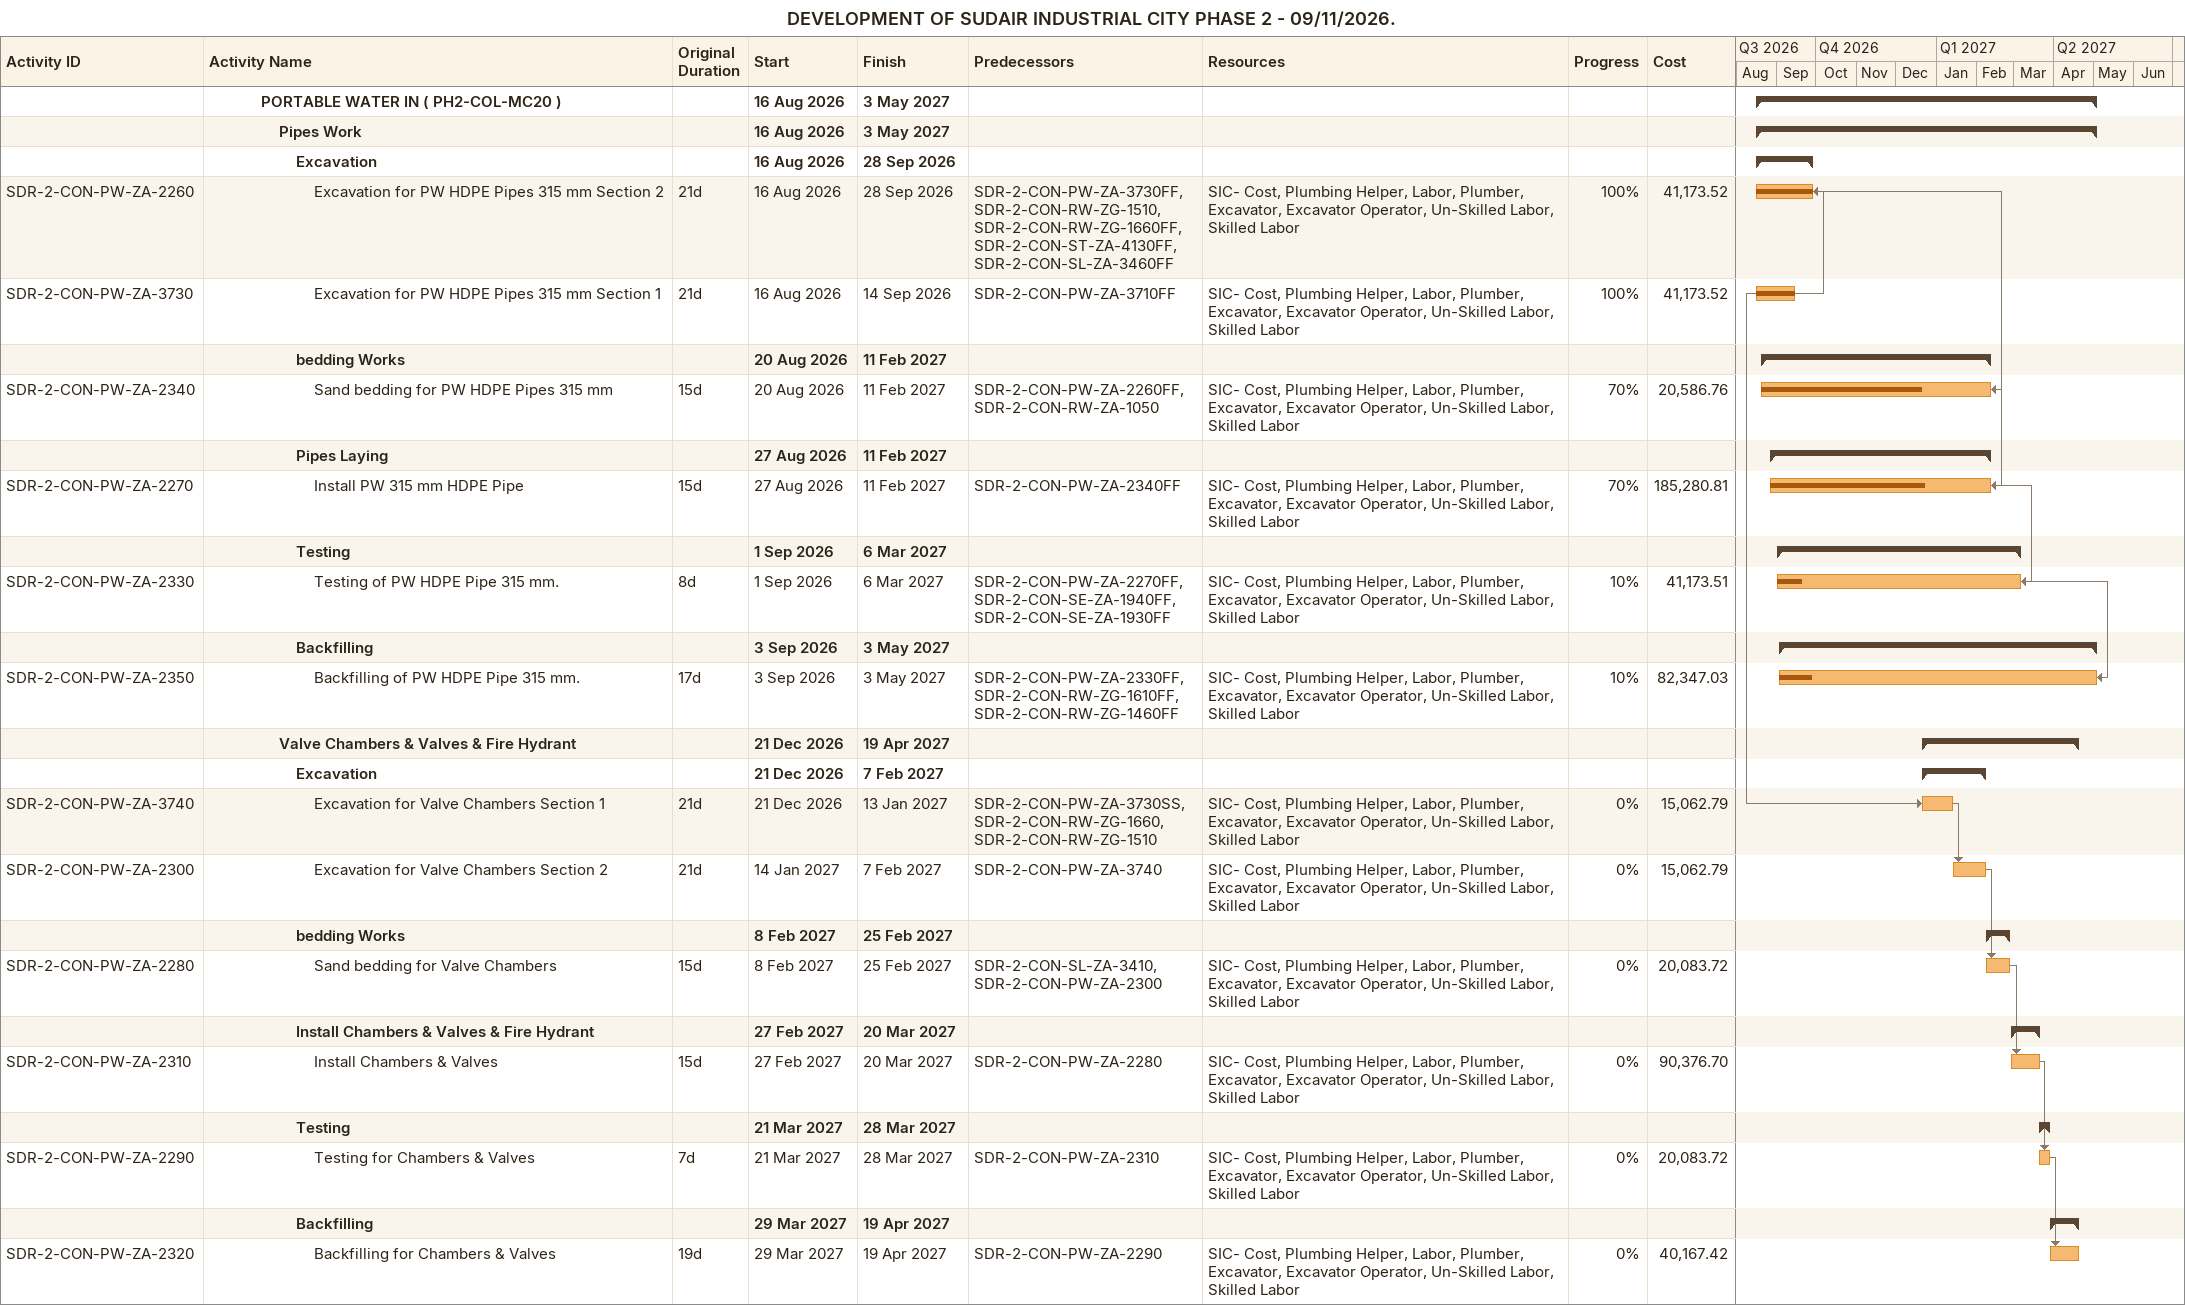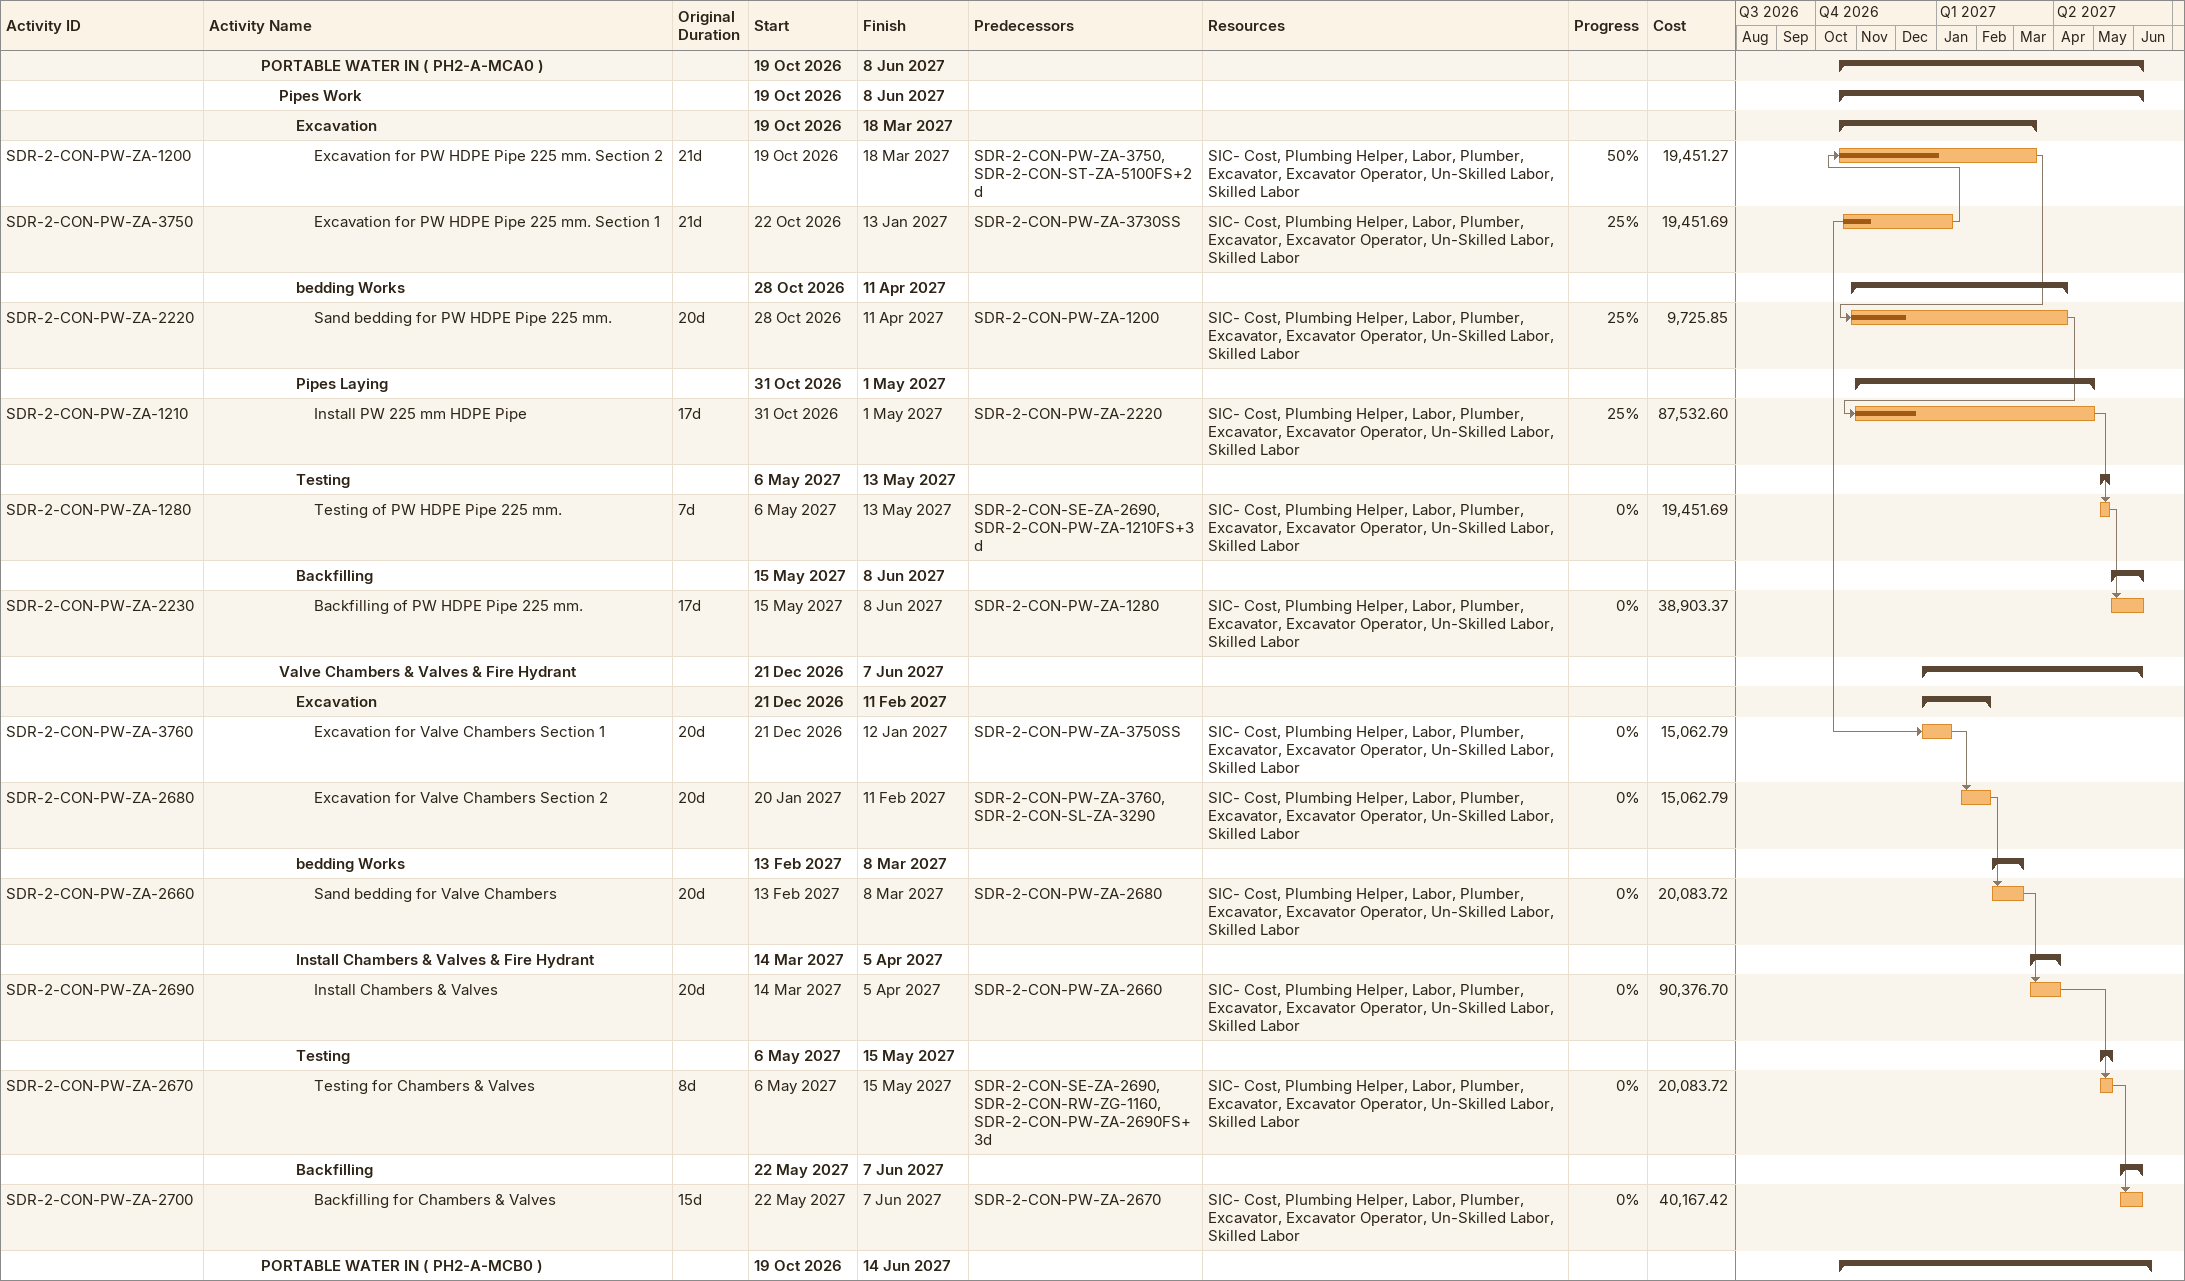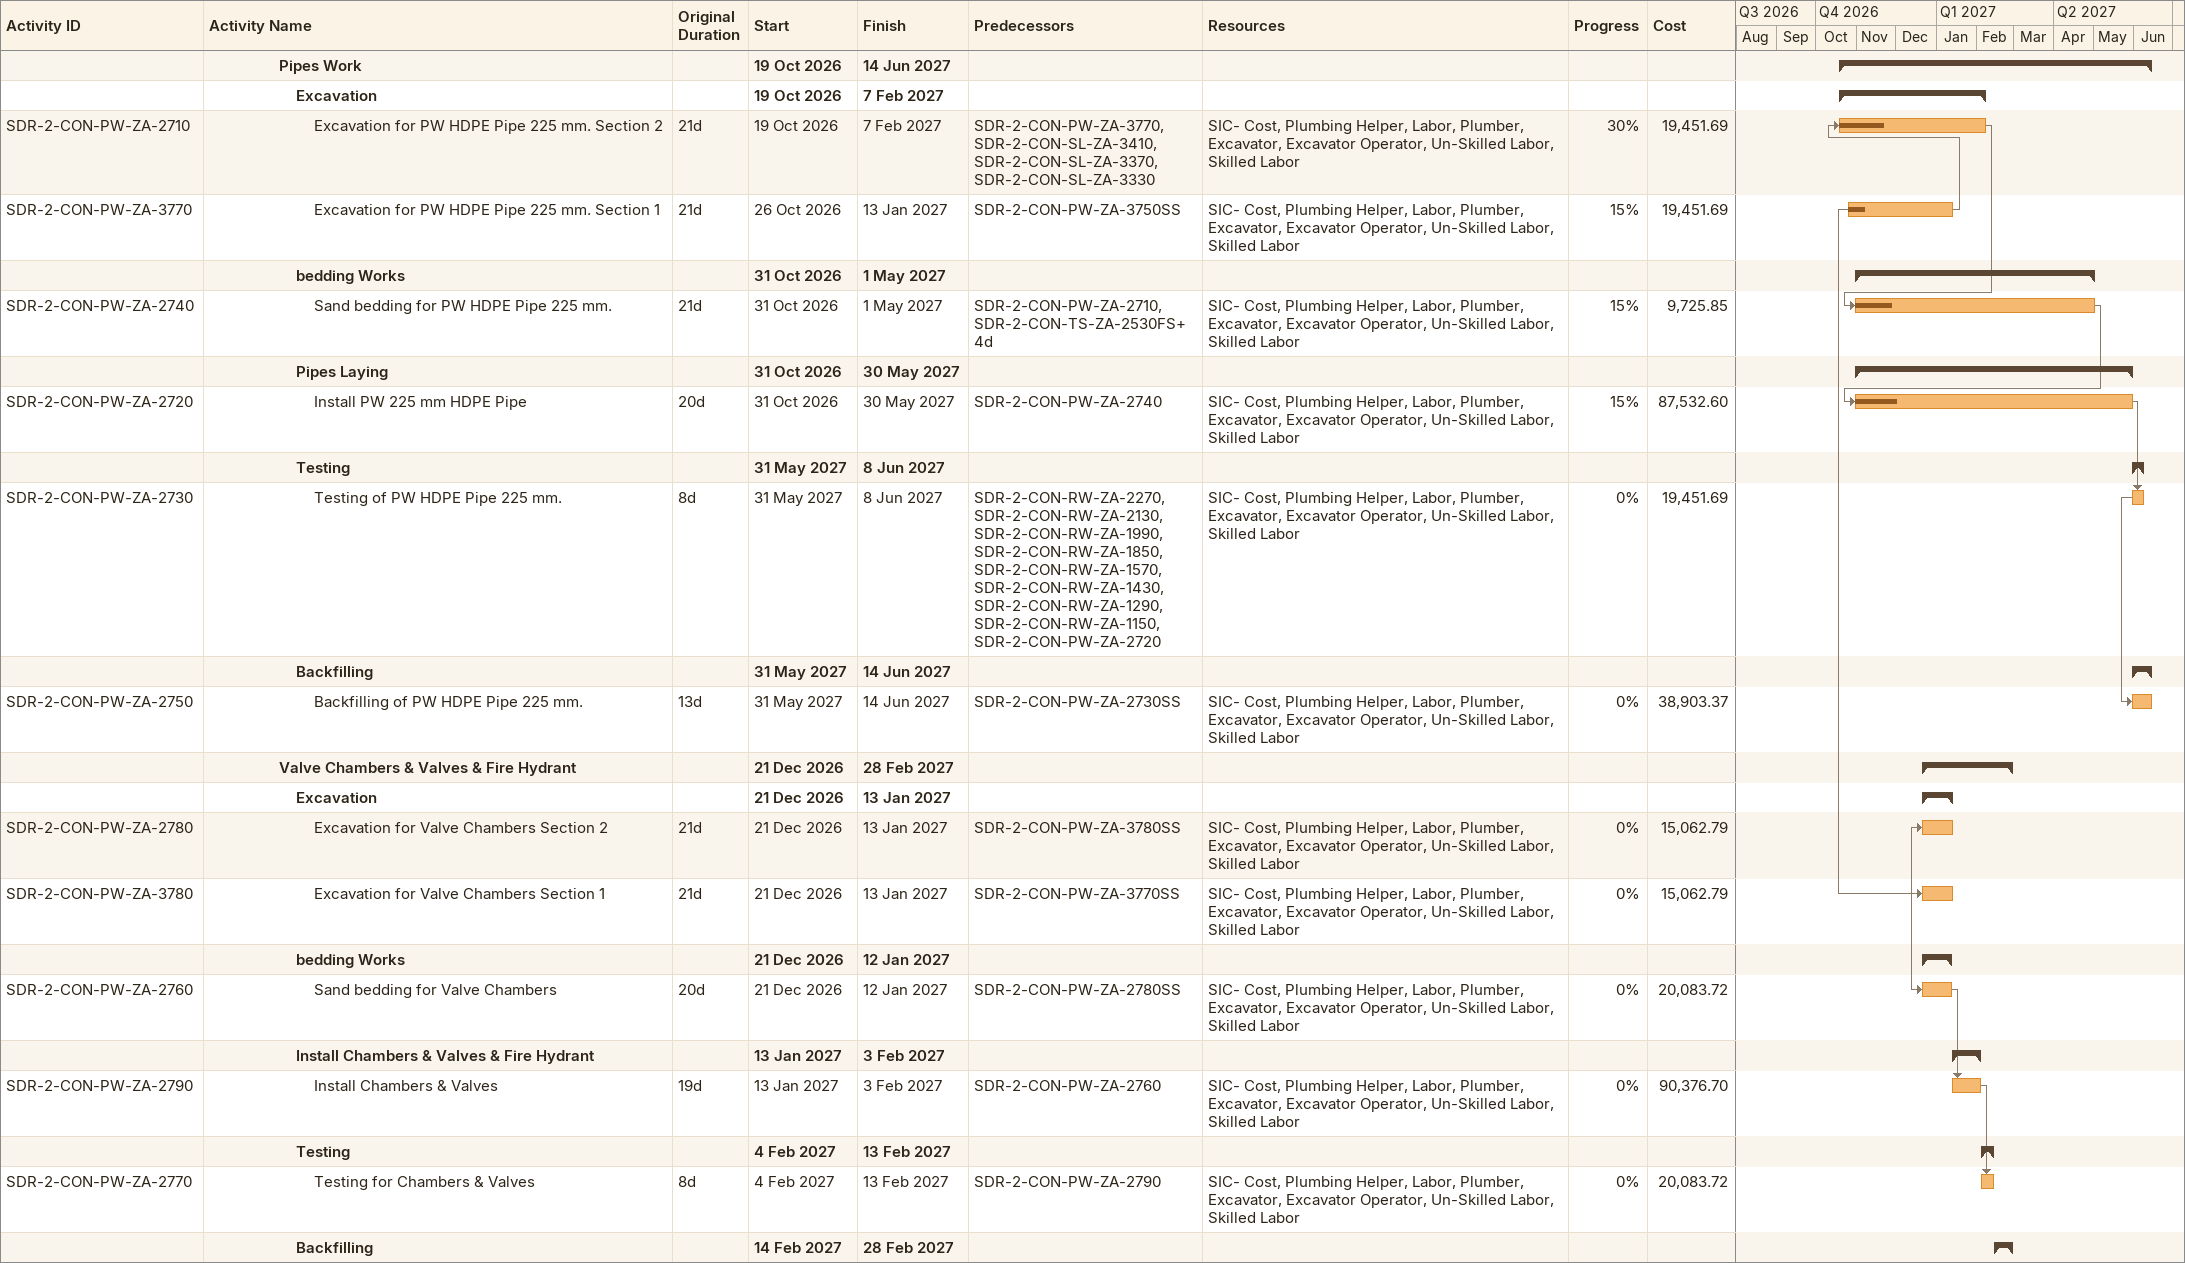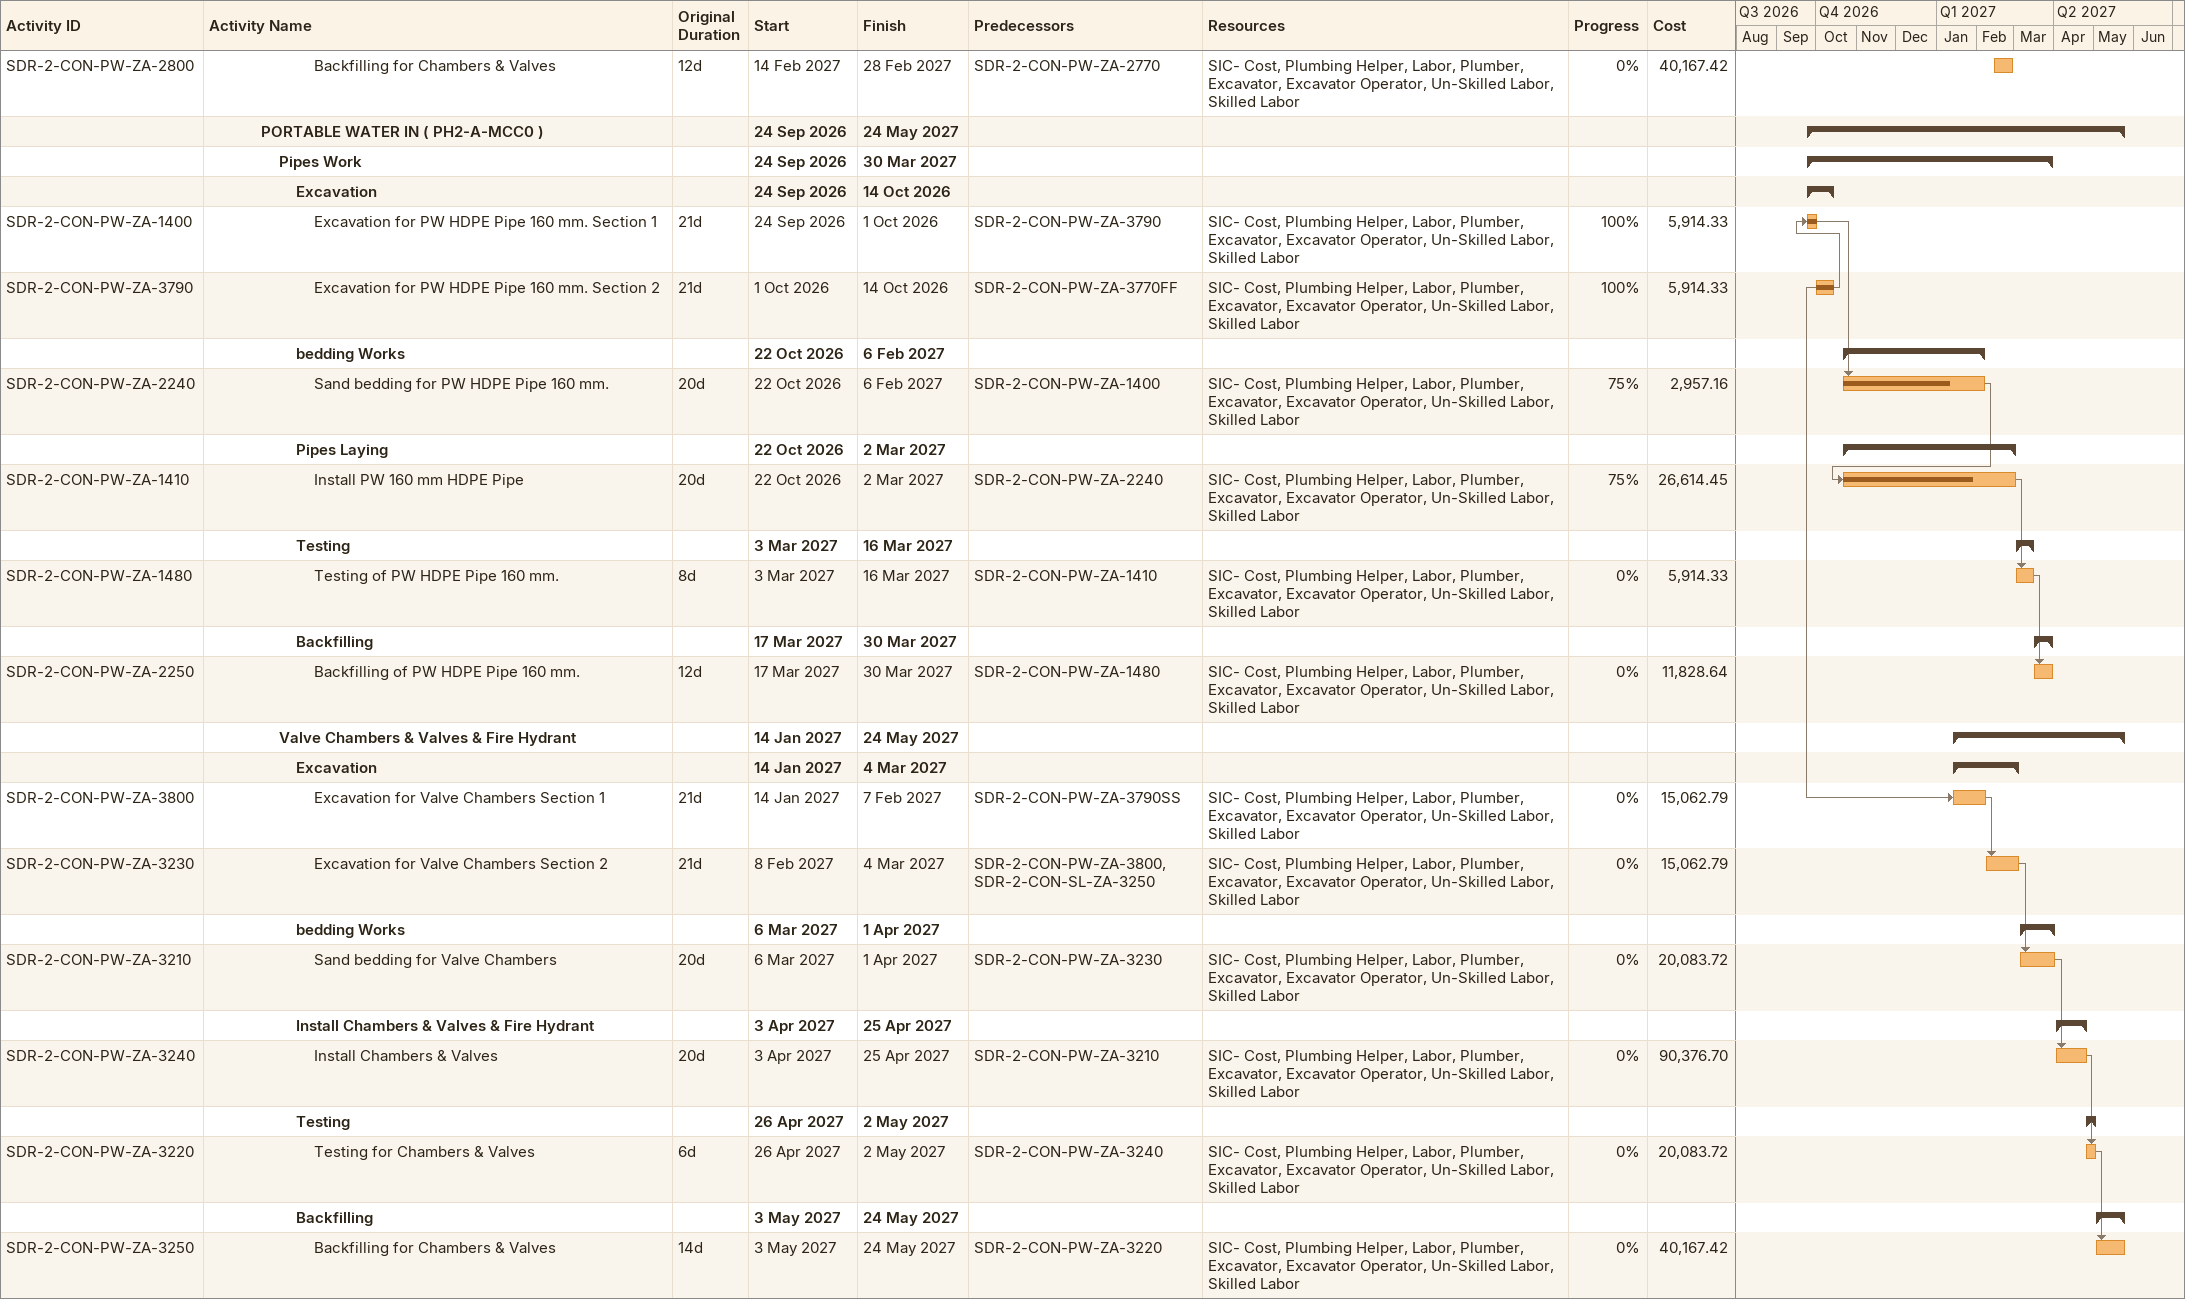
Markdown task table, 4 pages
DEVELOPMENT OF SUDAIR INDUSTRIAL CITY PHASE 2 - 09/11/2026.

| ID | Level | Task | Original duration | Start | Finish | Predecessors | Resources | % complete | Cost |
|---|---|---|---|---|---|---|---|---|---|
|  | 4 | **PORTABLE WATER IN ( PH2-COL-MC20 )** |  | 2026-08-16 | 2027-05-03 |  |  |  |  |
|  | 5 | **Pipes Work** |  | 2026-08-16 | 2027-05-03 |  |  |  |  |
|  | 6 | **Excavation** |  | 2026-08-16 | 2026-09-28 |  |  |  |  |
| SDR-2-CON-PW-ZA-2260 | 7 | Excavation for PW HDPE Pipes 315 mm Section 2 | 21d | 2026-08-16 | 2026-09-28 | SDR-2-CON-PW-ZA-3730FF, SDR-2-CON-RW-ZG-1510, SDR-2-CON-RW-ZG-1660FF, SDR-2-CON-ST-ZA-4130FF, SDR-2-CON-SL-ZA-3460FF | SIC- Cost, Plumbing Helper, Labor, Plumber, Excavator, Excavator Operator, Un-Skilled Labor, Skilled Labor | 100 | 41173.52 |
| SDR-2-CON-PW-ZA-3730 | 7 | Excavation for PW HDPE Pipes 315 mm Section 1 | 21d | 2026-08-16 | 2026-09-14 | SDR-2-CON-PW-ZA-3710FF | SIC- Cost, Plumbing Helper, Labor, Plumber, Excavator, Excavator Operator, Un-Skilled Labor, Skilled Labor | 100 | 41173.52 |
|  | 6 | **bedding Works** |  | 2026-08-20 | 2027-02-11 |  |  |  |  |
| SDR-2-CON-PW-ZA-2340 | 7 | Sand bedding for PW HDPE Pipes 315 mm | 15d | 2026-08-20 | 2027-02-11 | SDR-2-CON-PW-ZA-2260FF, SDR-2-CON-RW-ZA-1050 | SIC- Cost, Plumbing Helper, Labor, Plumber, Excavator, Excavator Operator, Un-Skilled Labor, Skilled Labor | 70 | 20586.76 |
|  | 6 | **Pipes Laying** |  | 2026-08-27 | 2027-02-11 |  |  |  |  |
| SDR-2-CON-PW-ZA-2270 | 7 | Install PW 315 mm HDPE Pipe | 15d | 2026-08-27 | 2027-02-11 | SDR-2-CON-PW-ZA-2340FF | SIC- Cost, Plumbing Helper, Labor, Plumber, Excavator, Excavator Operator, Un-Skilled Labor, Skilled Labor | 70 | 185280.81 |
|  | 6 | **Testing** |  | 2026-09-01 | 2027-03-06 |  |  |  |  |
| SDR-2-CON-PW-ZA-2330 | 7 | Testing of PW HDPE Pipe 315 mm. | 8d | 2026-09-01 | 2027-03-06 | SDR-2-CON-PW-ZA-2270FF, SDR-2-CON-SE-ZA-1940FF, SDR-2-CON-SE-ZA-1930FF | SIC- Cost, Plumbing Helper, Labor, Plumber, Excavator, Excavator Operator, Un-Skilled Labor, Skilled Labor | 10 | 41173.51 |
|  | 6 | **Backfilling** |  | 2026-09-03 | 2027-05-03 |  |  |  |  |
| SDR-2-CON-PW-ZA-2350 | 7 | Backfilling of PW HDPE Pipe 315 mm. | 17d | 2026-09-03 | 2027-05-03 | SDR-2-CON-PW-ZA-2330FF, SDR-2-CON-RW-ZG-1610FF, SDR-2-CON-RW-ZG-1460FF | SIC- Cost, Plumbing Helper, Labor, Plumber, Excavator, Excavator Operator, Un-Skilled Labor, Skilled Labor | 10 | 82347.03 |
|  | 5 | **Valve Chambers & Valves & Fire Hydrant** |  | 2026-12-21 | 2027-04-19 |  |  |  |  |
|  | 6 | **Excavation** |  | 2026-12-21 | 2027-02-07 |  |  |  |  |
| SDR-2-CON-PW-ZA-3740 | 7 | Excavation for Valve Chambers Section 1 | 21d | 2026-12-21 | 2027-01-13 | SDR-2-CON-PW-ZA-3730SS, SDR-2-CON-RW-ZG-1660, SDR-2-CON-RW-ZG-1510 | SIC- Cost, Plumbing Helper, Labor, Plumber, Excavator, Excavator Operator, Un-Skilled Labor, Skilled Labor | 0 | 15062.79 |
| SDR-2-CON-PW-ZA-2300 | 7 | Excavation for Valve Chambers Section 2 | 21d | 2027-01-14 | 2027-02-07 | SDR-2-CON-PW-ZA-3740 | SIC- Cost, Plumbing Helper, Labor, Plumber, Excavator, Excavator Operator, Un-Skilled Labor, Skilled Labor | 0 | 15062.79 |
|  | 6 | **bedding Works** |  | 2027-02-08 | 2027-02-25 |  |  |  |  |
| SDR-2-CON-PW-ZA-2280 | 7 | Sand bedding for Valve Chambers | 15d | 2027-02-08 | 2027-02-25 | SDR-2-CON-SL-ZA-3410, SDR-2-CON-PW-ZA-2300 | SIC- Cost, Plumbing Helper, Labor, Plumber, Excavator, Excavator Operator, Un-Skilled Labor, Skilled Labor | 0 | 20083.72 |
|  | 6 | **Install Chambers & Valves & Fire Hydrant** |  | 2027-02-27 | 2027-03-20 |  |  |  |  |
| SDR-2-CON-PW-ZA-2310 | 7 | Install Chambers & Valves | 15d | 2027-02-27 | 2027-03-20 | SDR-2-CON-PW-ZA-2280 | SIC- Cost, Plumbing Helper, Labor, Plumber, Excavator, Excavator Operator, Un-Skilled Labor, Skilled Labor | 0 | 90376.70 |
|  | 6 | **Testing** |  | 2027-03-21 | 2027-03-28 |  |  |  |  |
| SDR-2-CON-PW-ZA-2290 | 7 | Testing for Chambers & Valves | 7d | 2027-03-21 | 2027-03-28 | SDR-2-CON-PW-ZA-2310 | SIC- Cost, Plumbing Helper, Labor, Plumber, Excavator, Excavator Operator, Un-Skilled Labor, Skilled Labor | 0 | 20083.72 |
|  | 6 | **Backfilling** |  | 2027-03-29 | 2027-04-19 |  |  |  |  |
| SDR-2-CON-PW-ZA-2320 | 7 | Backfilling for Chambers & Valves | 19d | 2027-03-29 | 2027-04-19 | SDR-2-CON-PW-ZA-2290 | SIC- Cost, Plumbing Helper, Labor, Plumber, Excavator, Excavator Operator, Un-Skilled Labor, Skilled Labor | 0 | 40167.42 |
|  | 4 | **PORTABLE WATER IN ( PH2-A-MCA0 )** |  | 2026-10-19 | 2027-06-08 |  |  |  |  |
|  | 5 | **Pipes Work** |  | 2026-10-19 | 2027-06-08 |  |  |  |  |
|  | 6 | **Excavation** |  | 2026-10-19 | 2027-03-18 |  |  |  |  |
| SDR-2-CON-PW-ZA-1200 | 7 | Excavation for PW HDPE Pipe 225 mm. Section 2 | 21d | 2026-10-19 | 2027-03-18 | SDR-2-CON-PW-ZA-3750, SDR-2-CON-ST-ZA-5100FS+2d | SIC- Cost, Plumbing Helper, Labor, Plumber, Excavator, Excavator Operator, Un-Skilled Labor, Skilled Labor | 50 | 19451.27 |
| SDR-2-CON-PW-ZA-3750 | 7 | Excavation for PW HDPE Pipe 225 mm. Section 1 | 21d | 2026-10-22 | 2027-01-13 | SDR-2-CON-PW-ZA-3730SS | SIC- Cost, Plumbing Helper, Labor, Plumber, Excavator, Excavator Operator, Un-Skilled Labor, Skilled Labor | 25 | 19451.69 |
|  | 6 | **bedding Works** |  | 2026-10-28 | 2027-04-11 |  |  |  |  |
| SDR-2-CON-PW-ZA-2220 | 7 | Sand bedding for PW HDPE Pipe 225 mm. | 20d | 2026-10-28 | 2027-04-11 | SDR-2-CON-PW-ZA-1200 | SIC- Cost, Plumbing Helper, Labor, Plumber, Excavator, Excavator Operator, Un-Skilled Labor, Skilled Labor | 25 | 9725.85 |
|  | 6 | **Pipes Laying** |  | 2026-10-31 | 2027-05-01 |  |  |  |  |
| SDR-2-CON-PW-ZA-1210 | 7 | Install PW 225 mm HDPE Pipe | 17d | 2026-10-31 | 2027-05-01 | SDR-2-CON-PW-ZA-2220 | SIC- Cost, Plumbing Helper, Labor, Plumber, Excavator, Excavator Operator, Un-Skilled Labor, Skilled Labor | 25 | 87532.60 |
|  | 6 | **Testing** |  | 2027-05-06 | 2027-05-13 |  |  |  |  |
| SDR-2-CON-PW-ZA-1280 | 7 | Testing of PW HDPE Pipe 225 mm. | 7d | 2027-05-06 | 2027-05-13 | SDR-2-CON-SE-ZA-2690, SDR-2-CON-PW-ZA-1210FS+3d | SIC- Cost, Plumbing Helper, Labor, Plumber, Excavator, Excavator Operator, Un-Skilled Labor, Skilled Labor | 0 | 19451.69 |
|  | 6 | **Backfilling** |  | 2027-05-15 | 2027-06-08 |  |  |  |  |
| SDR-2-CON-PW-ZA-2230 | 7 | Backfilling of PW HDPE Pipe 225 mm. | 17d | 2027-05-15 | 2027-06-08 | SDR-2-CON-PW-ZA-1280 | SIC- Cost, Plumbing Helper, Labor, Plumber, Excavator, Excavator Operator, Un-Skilled Labor, Skilled Labor | 0 | 38903.37 |
|  | 5 | **Valve Chambers & Valves & Fire Hydrant** |  | 2026-12-21 | 2027-06-07 |  |  |  |  |
|  | 6 | **Excavation** |  | 2026-12-21 | 2027-02-11 |  |  |  |  |
| SDR-2-CON-PW-ZA-3760 | 7 | Excavation for Valve Chambers Section 1 | 20d | 2026-12-21 | 2027-01-12 | SDR-2-CON-PW-ZA-3750SS | SIC- Cost, Plumbing Helper, Labor, Plumber, Excavator, Excavator Operator, Un-Skilled Labor, Skilled Labor | 0 | 15062.79 |
| SDR-2-CON-PW-ZA-2680 | 7 | Excavation for Valve Chambers Section 2 | 20d | 2027-01-20 | 2027-02-11 | SDR-2-CON-PW-ZA-3760, SDR-2-CON-SL-ZA-3290 | SIC- Cost, Plumbing Helper, Labor, Plumber, Excavator, Excavator Operator, Un-Skilled Labor, Skilled Labor | 0 | 15062.79 |
|  | 6 | **bedding Works** |  | 2027-02-13 | 2027-03-08 |  |  |  |  |
| SDR-2-CON-PW-ZA-2660 | 7 | Sand bedding for Valve Chambers | 20d | 2027-02-13 | 2027-03-08 | SDR-2-CON-PW-ZA-2680 | SIC- Cost, Plumbing Helper, Labor, Plumber, Excavator, Excavator Operator, Un-Skilled Labor, Skilled Labor | 0 | 20083.72 |
|  | 6 | **Install Chambers & Valves & Fire Hydrant** |  | 2027-03-14 | 2027-04-05 |  |  |  |  |
| SDR-2-CON-PW-ZA-2690 | 7 | Install Chambers & Valves | 20d | 2027-03-14 | 2027-04-05 | SDR-2-CON-PW-ZA-2660 | SIC- Cost, Plumbing Helper, Labor, Plumber, Excavator, Excavator Operator, Un-Skilled Labor, Skilled Labor | 0 | 90376.70 |
|  | 6 | **Testing** |  | 2027-05-06 | 2027-05-15 |  |  |  |  |
| SDR-2-CON-PW-ZA-2670 | 7 | Testing for Chambers & Valves | 8d | 2027-05-06 | 2027-05-15 | SDR-2-CON-SE-ZA-2690, SDR-2-CON-RW-ZG-1160, SDR-2-CON-PW-ZA-2690FS+3d | SIC- Cost, Plumbing Helper, Labor, Plumber, Excavator, Excavator Operator, Un-Skilled Labor, Skilled Labor | 0 | 20083.72 |
|  | 6 | **Backfilling** |  | 2027-05-22 | 2027-06-07 |  |  |  |  |
| SDR-2-CON-PW-ZA-2700 | 7 | Backfilling for Chambers & Valves | 15d | 2027-05-22 | 2027-06-07 | SDR-2-CON-PW-ZA-2670 | SIC- Cost, Plumbing Helper, Labor, Plumber, Excavator, Excavator Operator, Un-Skilled Labor, Skilled Labor | 0 | 40167.42 |
|  | 4 | **PORTABLE WATER IN ( PH2-A-MCB0 )** |  | 2026-10-19 | 2027-06-14 |  |  |  |  |
|  | 5 | **Pipes Work** |  | 2026-10-19 | 2027-06-14 |  |  |  |  |
|  | 6 | **Excavation** |  | 2026-10-19 | 2027-02-07 |  |  |  |  |
| SDR-2-CON-PW-ZA-2710 | 7 | Excavation for PW HDPE Pipe 225 mm. Section 2 | 21d | 2026-10-19 | 2027-02-07 | SDR-2-CON-PW-ZA-3770, SDR-2-CON-SL-ZA-3410, SDR-2-CON-SL-ZA-3370, SDR-2-CON-SL-ZA-3330 | SIC- Cost, Plumbing Helper, Labor, Plumber, Excavator, Excavator Operator, Un-Skilled Labor, Skilled Labor | 30 | 19451.69 |
| SDR-2-CON-PW-ZA-3770 | 7 | Excavation for PW HDPE Pipe 225 mm. Section 1 | 21d | 2026-10-26 | 2027-01-13 | SDR-2-CON-PW-ZA-3750SS | SIC- Cost, Plumbing Helper, Labor, Plumber, Excavator, Excavator Operator, Un-Skilled Labor, Skilled Labor | 15 | 19451.69 |
|  | 6 | **bedding Works** |  | 2026-10-31 | 2027-05-01 |  |  |  |  |
| SDR-2-CON-PW-ZA-2740 | 7 | Sand bedding for PW HDPE Pipe 225 mm. | 21d | 2026-10-31 | 2027-05-01 | SDR-2-CON-PW-ZA-2710, SDR-2-CON-TS-ZA-2530FS+4d | SIC- Cost, Plumbing Helper, Labor, Plumber, Excavator, Excavator Operator, Un-Skilled Labor, Skilled Labor | 15 | 9725.85 |
|  | 6 | **Pipes Laying** |  | 2026-10-31 | 2027-05-30 |  |  |  |  |
| SDR-2-CON-PW-ZA-2720 | 7 | Install PW 225 mm HDPE Pipe | 20d | 2026-10-31 | 2027-05-30 | SDR-2-CON-PW-ZA-2740 | SIC- Cost, Plumbing Helper, Labor, Plumber, Excavator, Excavator Operator, Un-Skilled Labor, Skilled Labor | 15 | 87532.60 |
|  | 6 | **Testing** |  | 2027-05-31 | 2027-06-08 |  |  |  |  |
| SDR-2-CON-PW-ZA-2730 | 7 | Testing of PW HDPE Pipe 225 mm. | 8d | 2027-05-31 | 2027-06-08 | SDR-2-CON-RW-ZA-2270, SDR-2-CON-RW-ZA-2130, SDR-2-CON-RW-ZA-1990, SDR-2-CON-RW-ZA-1850, SDR-2-CON-RW-ZA-1570, SDR-2-CON-RW-ZA-1430, SDR-2-CON-RW-ZA-1290, SDR-2-CON-RW-ZA-1150, SDR-2-CON-PW-ZA-2720 | SIC- Cost, Plumbing Helper, Labor, Plumber, Excavator, Excavator Operator, Un-Skilled Labor, Skilled Labor | 0 | 19451.69 |
|  | 6 | **Backfilling** |  | 2027-05-31 | 2027-06-14 |  |  |  |  |
| SDR-2-CON-PW-ZA-2750 | 7 | Backfilling of PW HDPE Pipe 225 mm. | 13d | 2027-05-31 | 2027-06-14 | SDR-2-CON-PW-ZA-2730SS | SIC- Cost, Plumbing Helper, Labor, Plumber, Excavator, Excavator Operator, Un-Skilled Labor, Skilled Labor | 0 | 38903.37 |
|  | 5 | **Valve Chambers & Valves & Fire Hydrant** |  | 2026-12-21 | 2027-02-28 |  |  |  |  |
|  | 6 | **Excavation** |  | 2026-12-21 | 2027-01-13 |  |  |  |  |
| SDR-2-CON-PW-ZA-2780 | 7 | Excavation for Valve Chambers Section 2 | 21d | 2026-12-21 | 2027-01-13 | SDR-2-CON-PW-ZA-3780SS | SIC- Cost, Plumbing Helper, Labor, Plumber, Excavator, Excavator Operator, Un-Skilled Labor, Skilled Labor | 0 | 15062.79 |
| SDR-2-CON-PW-ZA-3780 | 7 | Excavation for Valve Chambers Section 1 | 21d | 2026-12-21 | 2027-01-13 | SDR-2-CON-PW-ZA-3770SS | SIC- Cost, Plumbing Helper, Labor, Plumber, Excavator, Excavator Operator, Un-Skilled Labor, Skilled Labor | 0 | 15062.79 |
|  | 6 | **bedding Works** |  | 2026-12-21 | 2027-01-12 |  |  |  |  |
| SDR-2-CON-PW-ZA-2760 | 7 | Sand bedding for Valve Chambers | 20d | 2026-12-21 | 2027-01-12 | SDR-2-CON-PW-ZA-2780SS | SIC- Cost, Plumbing Helper, Labor, Plumber, Excavator, Excavator Operator, Un-Skilled Labor, Skilled Labor | 0 | 20083.72 |
|  | 6 | **Install Chambers & Valves & Fire Hydrant** |  | 2027-01-13 | 2027-02-03 |  |  |  |  |
| SDR-2-CON-PW-ZA-2790 | 7 | Install Chambers & Valves | 19d | 2027-01-13 | 2027-02-03 | SDR-2-CON-PW-ZA-2760 | SIC- Cost, Plumbing Helper, Labor, Plumber, Excavator, Excavator Operator, Un-Skilled Labor, Skilled Labor | 0 | 90376.70 |
|  | 6 | **Testing** |  | 2027-02-04 | 2027-02-13 |  |  |  |  |
| SDR-2-CON-PW-ZA-2770 | 7 | Testing for Chambers & Valves | 8d | 2027-02-04 | 2027-02-13 | SDR-2-CON-PW-ZA-2790 | SIC- Cost, Plumbing Helper, Labor, Plumber, Excavator, Excavator Operator, Un-Skilled Labor, Skilled Labor | 0 | 20083.72 |
|  | 6 | **Backfilling** |  | 2027-02-14 | 2027-02-28 |  |  |  |  |
| SDR-2-CON-PW-ZA-2800 | 7 | Backfilling for Chambers & Valves | 12d | 2027-02-14 | 2027-02-28 | SDR-2-CON-PW-ZA-2770 | SIC- Cost, Plumbing Helper, Labor, Plumber, Excavator, Excavator Operator, Un-Skilled Labor, Skilled Labor | 0 | 40167.42 |
|  | 4 | **PORTABLE WATER IN ( PH2-A-MCC0 )** |  | 2026-09-24 | 2027-05-24 |  |  |  |  |
|  | 5 | **Pipes Work** |  | 2026-09-24 | 2027-03-30 |  |  |  |  |
|  | 6 | **Excavation** |  | 2026-09-24 | 2026-10-14 |  |  |  |  |
| SDR-2-CON-PW-ZA-1400 | 7 | Excavation for PW HDPE Pipe 160 mm. Section 1 | 21d | 2026-09-24 | 2026-10-01 | SDR-2-CON-PW-ZA-3790 | SIC- Cost, Plumbing Helper, Labor, Plumber, Excavator, Excavator Operator, Un-Skilled Labor, Skilled Labor | 100 | 5914.33 |
| SDR-2-CON-PW-ZA-3790 | 7 | Excavation for PW HDPE Pipe 160 mm. Section 2 | 21d | 2026-10-01 | 2026-10-14 | SDR-2-CON-PW-ZA-3770FF | SIC- Cost, Plumbing Helper, Labor, Plumber, Excavator, Excavator Operator, Un-Skilled Labor, Skilled Labor | 100 | 5914.33 |
|  | 6 | **bedding Works** |  | 2026-10-22 | 2027-02-06 |  |  |  |  |
| SDR-2-CON-PW-ZA-2240 | 7 | Sand bedding for PW HDPE Pipe 160 mm. | 20d | 2026-10-22 | 2027-02-06 | SDR-2-CON-PW-ZA-1400 | SIC- Cost, Plumbing Helper, Labor, Plumber, Excavator, Excavator Operator, Un-Skilled Labor, Skilled Labor | 75 | 2957.16 |
|  | 6 | **Pipes Laying** |  | 2026-10-22 | 2027-03-02 |  |  |  |  |
| SDR-2-CON-PW-ZA-1410 | 7 | Install PW 160 mm HDPE Pipe | 20d | 2026-10-22 | 2027-03-02 | SDR-2-CON-PW-ZA-2240 | SIC- Cost, Plumbing Helper, Labor, Plumber, Excavator, Excavator Operator, Un-Skilled Labor, Skilled Labor | 75 | 26614.45 |
|  | 6 | **Testing** |  | 2027-03-03 | 2027-03-16 |  |  |  |  |
| SDR-2-CON-PW-ZA-1480 | 7 | Testing of PW HDPE Pipe 160 mm. | 8d | 2027-03-03 | 2027-03-16 | SDR-2-CON-PW-ZA-1410 | SIC- Cost, Plumbing Helper, Labor, Plumber, Excavator, Excavator Operator, Un-Skilled Labor, Skilled Labor | 0 | 5914.33 |
|  | 6 | **Backfilling** |  | 2027-03-17 | 2027-03-30 |  |  |  |  |
| SDR-2-CON-PW-ZA-2250 | 7 | Backfilling of PW HDPE Pipe 160 mm. | 12d | 2027-03-17 | 2027-03-30 | SDR-2-CON-PW-ZA-1480 | SIC- Cost, Plumbing Helper, Labor, Plumber, Excavator, Excavator Operator, Un-Skilled Labor, Skilled Labor | 0 | 11828.64 |
|  | 5 | **Valve Chambers & Valves & Fire Hydrant** |  | 2027-01-14 | 2027-05-24 |  |  |  |  |
|  | 6 | **Excavation** |  | 2027-01-14 | 2027-03-04 |  |  |  |  |
| SDR-2-CON-PW-ZA-3800 | 7 | Excavation for Valve Chambers Section 1 | 21d | 2027-01-14 | 2027-02-07 | SDR-2-CON-PW-ZA-3790SS | SIC- Cost, Plumbing Helper, Labor, Plumber, Excavator, Excavator Operator, Un-Skilled Labor, Skilled Labor | 0 | 15062.79 |
| SDR-2-CON-PW-ZA-3230 | 7 | Excavation for Valve Chambers Section 2 | 21d | 2027-02-08 | 2027-03-04 | SDR-2-CON-PW-ZA-3800, SDR-2-CON-SL-ZA-3250 | SIC- Cost, Plumbing Helper, Labor, Plumber, Excavator, Excavator Operator, Un-Skilled Labor, Skilled Labor | 0 | 15062.79 |
|  | 6 | **bedding Works** |  | 2027-03-06 | 2027-04-01 |  |  |  |  |
| SDR-2-CON-PW-ZA-3210 | 7 | Sand bedding for Valve Chambers | 20d | 2027-03-06 | 2027-04-01 | SDR-2-CON-PW-ZA-3230 | SIC- Cost, Plumbing Helper, Labor, Plumber, Excavator, Excavator Operator, Un-Skilled Labor, Skilled Labor | 0 | 20083.72 |
|  | 6 | **Install Chambers & Valves & Fire Hydrant** |  | 2027-04-03 | 2027-04-25 |  |  |  |  |
| SDR-2-CON-PW-ZA-3240 | 7 | Install Chambers & Valves | 20d | 2027-04-03 | 2027-04-25 | SDR-2-CON-PW-ZA-3210 | SIC- Cost, Plumbing Helper, Labor, Plumber, Excavator, Excavator Operator, Un-Skilled Labor, Skilled Labor | 0 | 90376.70 |
|  | 6 | **Testing** |  | 2027-04-26 | 2027-05-02 |  |  |  |  |
| SDR-2-CON-PW-ZA-3220 | 7 | Testing for Chambers & Valves | 6d | 2027-04-26 | 2027-05-02 | SDR-2-CON-PW-ZA-3240 | SIC- Cost, Plumbing Helper, Labor, Plumber, Excavator, Excavator Operator, Un-Skilled Labor, Skilled Labor | 0 | 20083.72 |
|  | 6 | **Backfilling** |  | 2027-05-03 | 2027-05-24 |  |  |  |  |
| SDR-2-CON-PW-ZA-3250 | 7 | Backfilling for Chambers & Valves | 14d | 2027-05-03 | 2027-05-24 | SDR-2-CON-PW-ZA-3220 | SIC- Cost, Plumbing Helper, Labor, Plumber, Excavator, Excavator Operator, Un-Skilled Labor, Skilled Labor | 0 | 40167.42 |
